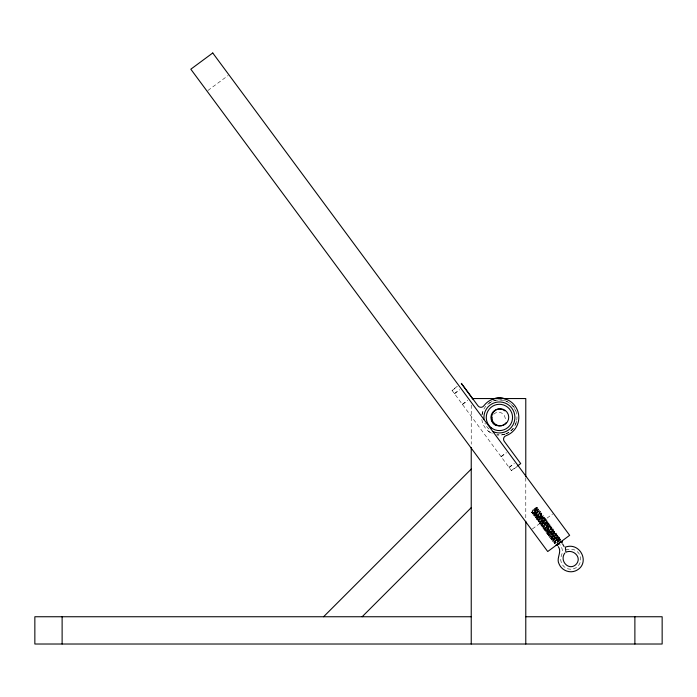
<?xml version="1.0" encoding="UTF-8"?>
<svg xmlns="http://www.w3.org/2000/svg" width="697" height="697" viewBox="0 0 697 697"><rect width="100%" height="100%" fill="white"/><g stroke="black" fill="none" stroke-linecap="round" stroke-linejoin="round"><path stroke-width="0.52" stroke-dasharray="3.48 2.61" d="M481.906 414.828C483.108 407.092 489.642 400.784 497.414 399.851M482.01 414.846L483.274 410.428M515.553 424.464L516.817 420.047M532.107 511.293L536.603 508.766L537.248 507.494L535.845 507.738L531.462 512.565L538.772 509.542L533.745 515.649L541.055 512.626L536.028 518.734L543.338 515.71L538.311 521.818L545.612 518.795L540.593 524.902L547.894 521.879L542.867 527.986L550.177 524.963L545.15 531.062L552.46 528.047L547.433 534.146L554.742 531.131L549.715 537.23L557.025 534.207L551.998 540.314L559.299 537.291L554.281 543.399L555.683 543.155L560.066 538.319L552.756 541.342L557.783 535.235L550.473 538.258L555.5 532.159L548.191 535.174L553.218 529.075L545.917 532.09L550.935 525.991L543.634 529.014L548.652 522.907L541.351 525.93L546.378 519.823L539.069 522.846L544.096 516.738L536.786 519.762L541.813 513.654L534.503 516.677L539.53 510.57L532.22 513.593L537.152 507.573L535.845 507.738L531.733 510.779L555.762 543.111M513.184 428.402L509.882 431.6L505.865 433.822M537.248 507.494L531.462 512.565L538.014 508.522L532.987 514.621L540.288 511.598L535.27 517.705L542.571 514.682L537.544 520.79L544.854 517.766L539.827 523.874L547.136 520.851L542.109 526.958L549.419 523.935L544.392 530.042L551.702 527.019L546.675 533.118L553.976 530.103L548.957 536.202L556.258 533.179L551.24 539.286L558.541 536.263L553.514 542.371L560.824 539.347L559.979 540.097M557.182 542.545L559.377 540.619M207.889 90.505L228.128 75.529M457.058 386.513L451.97 390.276L511.528 470.763L516.616 466.999M452.248 390.442L457.302 386.696M454.366 393.509L459.454 389.745M454.636 393.657L459.689 389.919M462.355 404.312L467.443 400.548M462.573 404.391L467.626 400.653M501.126 456.491L506.179 452.754M501.143 456.727L506.231 452.963M509.071 467.225L514.125 463.488M509.132 467.521L514.22 463.758M511.45 470.449L516.503 466.702M532.351 528.988L552.59 514.011M560.824 539.347L554.281 543.399L560.066 538.319L553.514 542.371L559.299 537.291L552.756 541.342L558.541 536.263L551.998 540.314L557.783 535.235L551.24 539.286L557.025 534.207L550.473 538.258L556.258 533.179L549.715 537.23L555.5 532.159L548.957 536.202L554.742 531.131L548.191 535.174L553.976 530.103L547.433 534.146L553.218 529.075L546.675 533.118L552.46 528.047L545.917 532.09L551.702 527.019L545.15 531.062L550.935 525.991L544.392 530.042L550.177 524.963L543.634 529.014L549.419 523.935L542.867 527.986L548.652 522.907L542.109 526.958L547.894 521.879L541.351 525.93L547.136 520.851L540.593 524.902L546.378 519.823L539.827 523.874L545.612 518.795L539.069 522.846L544.854 517.766L538.311 521.818L544.096 516.738L537.544 520.79L543.338 515.71L536.786 519.762L542.571 514.682L536.028 518.734L541.813 513.654L535.27 517.705L541.055 512.626L534.503 516.677L540.288 511.598L533.745 515.649L539.53 510.57L532.987 514.621L538.772 509.542L532.22 513.593L538.014 508.522L536.603 508.766M556.345 542.78L557.347 542.214M557.931 541.891L558.515 541.56M488.946 403.302C495.227 398.71 504.253 398.867 510.37 403.676M505.909 433.917C517.81 429.64 520.981 412.241 511.084 404.251M504.968 434.048L501.404 434.937L496.813 434.858M505.011 434.144L501.422 435.033L496.804 434.954M565.607 549.689L569.606 549.236A10.037 10.037 0 0 1 580.758 559.813A10.037 10.037 0 0 1 568.404 568.961A10.037 10.037 0 0 1 561.538 555.204A10.037 10.037 0 0 0 560.405 545.228L558.497 542.658M498.338 399.869L502.032 399.93L506.475 401.211L510.439 403.589M481.827 419.446C482.655 425.597 486.637 431.164 492.396 433.586M488.397 431.304L492.361 433.682M511.006 404.338L513.558 406.978L515.789 410.995M545.211 519.474L560.815 540.558M535.845 507.738L560.013 540.41M534.355 510.03L557.861 541.796M539.731 523.534L554.707 543.765M525.782 477.846L525.782 519.117M471.233 405.07L471.233 444.172M488.946 428.986A15.587 15.587 0 0 1 484.92 423.157M493.685 414.192A6.822 6.822 0 0 1 505.09 420.779"/><path stroke-width="1.05" d="M564.814 553.069C558.863 561.163 569.606 571.897 576.576 563.847C581.96 557.051 573.065 548.8 565.894 552.233L565.311 547.145C580.819 541.438 591.091 564.439 575.365 570.939C569.101 573.457 561.442 570.12 559.011 563.829C555.927 558.123 562.374 551.928 558.253 546.614M560.858 541.691L562.235 541.473L561.399 542.85M560.937 541.647L562.348 541.403L561.695 542.675L560.937 541.647L557.208 545.211L557.861 544.836M323.574 616.749L471.233 469.081M362.135 616.749L471.233 507.651M557.94 543.573L555.797 545.455L556.755 544.862M559.438 542.257L560.736 541.125M517.348 466.084L520.72 463.592L504.253 441.332A3.642 3.642 0 0 1 505.952 435.738L506.527 435.52A19.42 19.42 0 0 0 515.022 405.898A19.42 19.42 0 0 0 484.215 405.358L483.84 405.846A3.642 3.642 0 0 1 477.985 405.837L461.519 383.585M561.05 542.362L562.348 541.403M561.39 541.996L562.235 541.473M472.305 398.553L496.9 398.553M502.249 398.553L525.782 398.553L525.782 476.757M471.233 616.749L34.85 616.749L34.85 644.019L662.15 644.019L662.15 616.749L525.782 616.749M461.292 383.376L472.949 399.128M562.557 543.843L564.073 546.579M634.88 616.749L634.88 644.019M525.782 521.286L525.782 644.019M471.233 447.43L471.233 644.019M62.12 616.749L62.12 644.019M506.066 422.739A8.495 8.495 0 0 1 505.037 423.811M504.462 424.281A8.495 8.495 0 0 1 502.528 425.353M501.831 425.597A8.495 8.495 0 0 1 490.915 417.303A8.495 8.495 0 0 1 502.11 409.392M502.798 409.653A8.495 8.495 0 0 1 504.706 410.794M484.023 419.202A15.491 15.491 0 0 1 500.359 401.986A15.491 15.491 0 0 1 514.482 421.066A15.491 15.491 0 0 1 493.232 431.652M493.215 398.919A19.533 19.533 0 0 1 505.299 398.815M496.743 425.597A6.822 6.822 0 0 1 491.916 417.242M212.751 52.981L190.821 69.203L547.729 551.536L569.658 535.313L212.751 52.981M491.228 427.74A13.147 13.147 0 0 0 512.417 419.394A13.147 13.147 0 0 0 494.591 405.218A13.147 13.147 0 0 0 491.228 427.74M494.182 423.332A8.521 8.521 0 0 0 508.444 419.516A8.521 8.521 0 0 0 498.007 409.069A8.521 8.521 0 0 0 494.182 423.332"/></g></svg>
